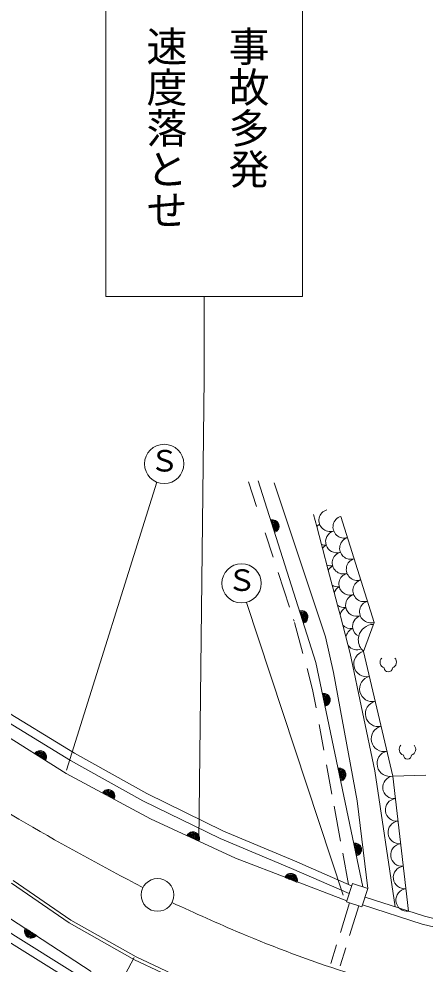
# Model space of a CAD drawing. Units: millimetres, scale not verified. Extents: x 40000 to 680000, y 20000 to 380000.
# Drawn here: x 376117 to 400902, y 257956 to 315694 of the extents above; entities that cross this region are included whole.
import ezdxf
from ezdxf.enums import TextEntityAlignment as Align

# ---------------------------------------------------------------- set-up
doc = ezdxf.new("R2010")
doc.units = ezdxf.units.MM
doc.header["$LTSCALE"] = 1000
for name, color, linetype, lineweight in [('M-BGD', 7, 'Continuous', 13), ('M-BMK', 2, 'Continuous', 13), ('M-BMK-SRVR', 3, 'Continuous', 13), ('M-STR-HTXT', 7, 'Continuous', 13), ('M-STR-STRC', 7, 'Continuous', 13)]:
    doc.layers.add(name, color=color, linetype=linetype, lineweight=lineweight)
doc.styles.add('@ＭＳ ゴシック', font='')
doc.styles.add('ＭＳ ゴシック', font='')
doc.styles.get('@ＭＳ ゴシック').set_extended_font_data('@MS Gothic')
doc.styles.get('ＭＳ ゴシック').set_extended_font_data('MS Gothic')

msp = doc.modelspace()

# ---------------------------------------------------------------- linework, layer by layer
at = {"layer": 'M-BGD'}
for p, q in [((390615, 285906), (390117, 287423)), ((394242, 276382), (390712, 287480)), ((394831, 277955), (391696, 287361)), ((394095, 285430), (394292, 284685)), ((397788, 278831), (395757, 285304)), ((394292, 284685), (394584, 283578)), ((391629, 282820), (391143, 284300)), ((394584, 283578), (394642, 283356)), ((394642, 283356), (394995, 282015)), ((392632, 279766), (391942, 281867)), ((394995, 282015), (395237, 281100)), ((395237, 281100), (395354, 280656)), ((395354, 280656), (395557, 279884)), ((395557, 279884), (395711, 279300)), ((392914, 278908), (392882, 279005)), ((395711, 279300), (395734, 279212)), ((395881, 278656), (395734, 279212)), ((393446, 276935), (392938, 278819)), ((396338, 276922), (395881, 278656)), ((397154, 277054), (397788, 278831)), ((395323, 275760), (394831, 277955)), ((397829, 269753), (396338, 276922)), ((398930, 269439), (397154, 277054)), ((394041, 274734), (393697, 276006)), ((397106, 262670), (394242, 276382)), ((396757, 267922), (395323, 275760)), ((373867, 274289), (379515, 270832)), ((394247, 273614), (394041, 274734)), ((373612, 273858), (379262, 270401)), ((379005, 269595), (372604, 273593)), ((394723, 271022), (394434, 272593)), ((379515, 270832), (383918, 268369)), ((379262, 270401), (383685, 267926)), ((395218, 268331), (394887, 270129)), ((399075, 261451), (397829, 269753)), ((384141, 266838), (379005, 269595)), ((398930, 269439), (400945, 269487)), ((399894, 261186), (398930, 269439)), ((383685, 267926), (388391, 265623)), ((383918, 268369), (388598, 266079)), ((397416, 262569), (396757, 267922)), ((395743, 265474), (395352, 267600)), ((389327, 264434), (384141, 266838)), ((388391, 265623), (392743, 263802)), ((388598, 266079), (392939, 264262)), ((396229, 262826), (395880, 264725)), ((396119, 261816), (389327, 264434)), ((392939, 264262), (396421, 262743)), ((392743, 263802), (396265, 262265)), ((375662, 262905), (379187, 260479)), ((375773, 263071), (379294, 260649)), ((396099, 261753), (396465, 262878)), ((396465, 262878), (397416, 262569)), ((397416, 262569), (397050, 261444)), ((395731, 259887), (396291, 261691)), ((397050, 261444), (396099, 261753)), ((397090, 261567), (400725, 260392)), ((397244, 262043), (400859, 260874)), ((373758, 260993), (380417, 256839)), ((380517, 257511), (375081, 261058)), ((396300, 259698), (396862, 261505)), ((373492, 260570), (380168, 256405)), ((379187, 260479), (383173, 258218)), ((379294, 260649), (383265, 258396)), ((400859, 260874), (403521, 260253)), ((400725, 260392), (403423, 259763)), ((395142, 257993), (395494, 259126)), ((395724, 257842), (396068, 258949)), ((383173, 258218), (387268, 256298)), ((383265, 258396), (387349, 256481))]:
    msp.add_line(p, q, dxfattribs=at)
for centre, radius, start, end in [((395104, 285056), 678, 107.41797, 287.41797), ((395960, 284657), 678, 107.41797, 287.41797), ((391594, 284705), 400, 287.64377, 107.64377), ((391594, 284705), 400, 287.64377, 107.64377), ((391594, 284705), 350, 287.64377, 107.64377), ((391594, 284705), 300, 287.64377, 107.64377), ((391594, 284705), 250, 287.64377, 107.64377), ((391594, 284705), 200, 287.64377, 107.64377), ((391594, 284705), 150, 287.64377, 107.64377), ((391594, 284705), 100, 287.64377, 107.64377), ((391594, 284705), 50, 287.64377, 107.64377), ((394789, 284224), 678, 118.29636, 137.15561), ((395510, 283761), 678, 107.41797, 198.11685), ((394789, 284224), 678, 252.37523, 276.47568), ((395187, 282953), 678, 118.29636, 143.48238), ((395510, 283761), 678, 198.11685, 287.41797), ((396367, 283362), 678, 107.41797, 287.41797), ((395917, 282466), 678, 107.41797, 287.41797), ((396773, 282068), 678, 107.41797, 287.41797), ((395187, 282953), 678, 246.04847, 276.55163), ((395586, 281681), 678, 118.29636, 150.53799), ((396323, 281172), 678, 107.41797, 287.41797), ((397179, 280773), 678, 107.41797, 287.41797), ((395586, 281681), 678, 238.99285, 276.62605), ((395986, 280410), 678, 118.29636, 158.76042), ((396729, 279877), 678, 107.41797, 191.97947), ((397585, 279478), 678, 107.41797, 287.41797), ((393359, 279157), 400, 287.64377, 107.64377), ((393359, 279157), 400, 287.64377, 107.64377), ((393359, 279157), 350, 287.64377, 107.64377), ((393359, 279157), 300, 287.64377, 107.64377), ((395986, 280410), 678, 230.77042, 276.69929), ((396367, 279129), 678, 116.4613, 165.38326), ((396729, 279877), 678, 191.97947, 289.1476), ((393359, 279157), 250, 287.64377, 107.64377), ((393359, 279157), 200, 287.64377, 107.64377), ((393359, 279157), 150, 287.64377, 107.64377), ((393359, 279157), 100, 287.64377, 107.64377), ((393359, 279157), 50, 287.64377, 107.64377), ((397154, 278589), 678, 107.41797, 191.97947), ((396367, 279129), 678, 224.14759, 280.24222), ((396743, 277832), 678, 112.0626, 171.62135), ((397154, 278589), 678, 190.83833, 243.62787), ((397772, 277767), 944, 91.64586, 166.15732), ((397772, 277767), 944, 166.87147, 216.22448), ((397772, 277767), 944, 166.15732, 166.87147), ((396743, 277832), 678, 217.90949, 293.2531), ((397772, 277767), 944, 216.22448, 229.04649), ((397331, 276293), 782, 103.13402, 283.13402), ((398516, 276400), 364, 135.79576, 252.2769), ((398794, 276400), 364, 287.7231, 44.20424), ((398655, 276054), 250, 180.00008, 359.99992), ((397687, 274769), 782, 103.13402, 283.13402), ((394719, 274097), 400, 281.79754, 101.79754), ((394719, 274097), 400, 281.79754, 101.79754), ((394719, 274097), 350, 281.79754, 101.79754), ((394719, 274097), 300, 281.79754, 101.79754), ((394719, 274097), 250, 281.79754, 101.79754), ((394719, 274097), 200, 281.79754, 101.79754), ((394719, 274097), 150, 281.79754, 101.79754), ((394719, 274097), 100, 281.79754, 101.79754), ((394719, 274097), 50, 281.79754, 101.79754), ((398042, 273246), 782, 103.13402, 283.13402), ((398397, 271723), 782, 103.13402, 283.13402), ((377405, 270595), 400, 328.01498, 148.01498), ((377405, 270595), 400, 328.01498, 148.01498), ((377405, 270595), 350, 328.01498, 148.01498), ((377405, 270595), 300, 328.01498, 148.01498), ((377405, 270595), 250, 328.01498, 148.01498), ((377405, 270595), 200, 328.01498, 148.01498), ((398753, 270200), 782, 103.13402, 283.13402), ((399687, 271075), 364, 135.79576, 252.2769), ((399966, 271075), 364, 287.7231, 44.20424), ((377405, 270595), 150, 328.01498, 148.01498), ((377405, 270595), 100, 328.01498, 148.01498), ((377405, 270595), 50, 328.01498, 148.01498), ((399827, 270729), 250, 180.00008, 359.99992), ((395674, 269526), 400, 281.79754, 101.79754), ((395674, 269526), 400, 281.79754, 101.79754), ((395674, 269526), 350, 281.79754, 101.79754), ((395674, 269526), 300, 281.79754, 101.79754), ((395674, 269526), 250, 281.79754, 101.79754), ((395674, 269526), 200, 281.79754, 101.79754), ((395674, 269526), 150, 281.79754, 101.79754), ((395674, 269526), 100, 281.79754, 101.79754), ((395674, 269526), 50, 281.79754, 101.79754), ((399011, 268751), 692, 96.66223, 276.66223), ((381573, 268217), 400, 331.76661, 151.76661), ((381573, 268217), 400, 331.76661, 151.76661), ((381573, 268217), 350, 331.76661, 151.76661), ((381573, 268217), 300, 331.76661, 151.76661), ((381573, 268217), 250, 331.76661, 151.76661), ((381573, 268217), 200, 331.76661, 151.76661), ((381573, 268217), 150, 331.76661, 151.76661), ((381573, 268217), 100, 331.76661, 151.76661), ((381573, 268217), 50, 331.76661, 151.76661), ((399171, 267375), 692, 96.66223, 276.66223), ((399332, 266000), 692, 96.66223, 276.66223), ((386734, 265636), 400, 335.1363, 155.1363), ((386734, 265636), 400, 335.1363, 155.1363), ((386734, 265636), 350, 335.1363, 155.1363), ((386734, 265636), 300, 335.1363, 155.1363), ((386734, 265636), 250, 335.1363, 155.1363), ((386734, 265636), 200, 335.1363, 155.1363), ((386734, 265636), 150, 335.1363, 155.1363), ((386734, 265636), 100, 335.1363, 155.1363), ((386734, 265636), 50, 335.1363, 155.1363), ((396628, 264955), 400, 281.79754, 101.79754), ((396628, 264955), 400, 281.79754, 101.79754), ((396628, 264955), 350, 281.79754, 101.79754), ((396628, 264955), 300, 281.79754, 101.79754), ((396628, 264955), 250, 281.79754, 101.79754), ((396628, 264955), 200, 281.79754, 101.79754), ((396628, 264955), 150, 281.79754, 101.79754), ((396628, 264955), 100, 281.79754, 101.79754), ((399493, 264624), 692, 96.66223, 276.66223), ((396628, 264955), 50, 281.79754, 101.79754), ((399653, 263249), 692, 96.66223, 276.66223), ((392713, 263094), 400, 338.39813, 158.39813), ((392713, 263094), 400, 338.39813, 158.39813), ((392713, 263094), 350, 338.39813, 158.39813), ((392713, 263094), 300, 338.39813, 158.39813), ((392713, 263094), 250, 338.39813, 158.39813), ((392713, 263094), 200, 338.39813, 158.39813), ((392713, 263094), 150, 338.39813, 158.39813), ((392713, 263094), 100, 338.39813, 158.39813), ((392713, 263094), 50, 338.39813, 158.39813), ((399814, 261873), 692, 96.66223, 276.66223), ((376861, 259941), 400, 147.88605, 327.88605), ((376861, 259941), 400, 147.88605, 327.88605), ((376861, 259941), 350, 147.88605, 327.88605), ((376861, 259941), 300, 147.88605, 327.88605), ((376861, 259941), 250, 147.88605, 327.88605), ((376861, 259941), 200, 147.88605, 327.88605), ((376861, 259941), 150, 147.88605, 327.88605), ((376861, 259941), 100, 147.88605, 327.88605), ((376861, 259941), 50, 147.88605, 327.88605)]:
    msp.add_arc(centre, radius, start, end, dxfattribs=at)
at = {"layer": 'M-BMK'}
for points, knots in [([(300892, 315048), (309442, 309613), (317991, 304178), (326525, 298718), (334816, 293413), (343093, 288084), (351359, 282744), (357582, 278723), (363800, 274696), (370018, 270662), (372170, 269267), (374322, 267870), (376529, 266568), (378868, 265188), (381269, 263913), (383671, 262638)], [0, 0, 0, 0, 1, 1, 1, 2, 2, 2, 3, 3, 3, 4, 4, 4, 5, 5, 5, 5]), ([(474421, 276944), (470353, 274408), (466286, 271872), (462148, 269456), (459817, 268094), (457464, 266771), (455162, 265358), (453802, 264524), (452460, 263659), (451064, 262890), (449488, 262020), (447844, 261271), (446179, 260578), (443558, 259487), (440887, 258534), (438195, 257637), (435650, 256788), (433086, 255990), (430473, 255378), (428414, 254896), (426324, 254529), (424222, 254327), (421278, 254044), (418309, 254084), (415344, 254222), (411089, 254421), (406842, 254824), (402685, 255693), (400432, 256164), (398206, 256772), (396014, 257479), (393863, 258173), (391744, 258963), (389664, 259841), (388258, 260435), (386869, 261068), (385480, 261702)], [0, 0, 0, 0, 1, 1, 1, 2, 2, 2, 3, 3, 3, 4, 4, 4, 5, 5, 5, 6, 6, 6, 7, 7, 7, 8, 8, 8, 9, 9, 9, 10, 10, 10, 11, 11, 11, 12, 12, 12, 12])]:
    msp.add_open_spline(points, degree=3, knots=knots, dxfattribs=at)
at = {"layer": 'M-BMK-SRVR'}
msp.add_circle((384574, 262180), 1000, dxfattribs=at)
at = {"layer": 'M-STR-HTXT'}
for p, q in [((379019, 269803), (384541, 287393)), ((395895, 262161), (390001, 280053)), ((383150, 258352), (378641, 249977))]:
    msp.add_line(p, q, dxfattribs=at)
for centre in [(384983, 288509), (389705, 281216)]:
    msp.add_circle(centre, 1200, dxfattribs=at)
at = {"layer": 'M-STR-STRC'}
for p, q in [((381424, 298736), (381415, 316736)), ((393424, 298742), (393415, 316742)), ((393424, 298742), (381424, 298736)), ((387427, 293739), (387424, 298739)), ((387097, 265468), (387427, 293739))]:
    msp.add_line(p, q, dxfattribs=at)

# ---------------------------------------------------------------- texts
at = {"layer": 'M-STR-HTXT', "style": 'ＭＳ ゴシック'}
for p in [(384093, 287648), (388815, 280355)]:
    msp.add_text('Ｓ', height=1320, dxfattribs=at).set_placement(p, align=Align.BOTTOM_LEFT)
at = {"layer": 'M-STR-STRC', "style": '@ＭＳ ゴシック'}
for s, p in [('速度落とせ', (383650, 315283)), ('事故多発', (388661, 315285))]:
    msp.add_text(s, height=1833, rotation=270.03, dxfattribs=at).set_placement(p, align=Align.BOTTOM_LEFT)

doc.saveas('drawing.dxf')
